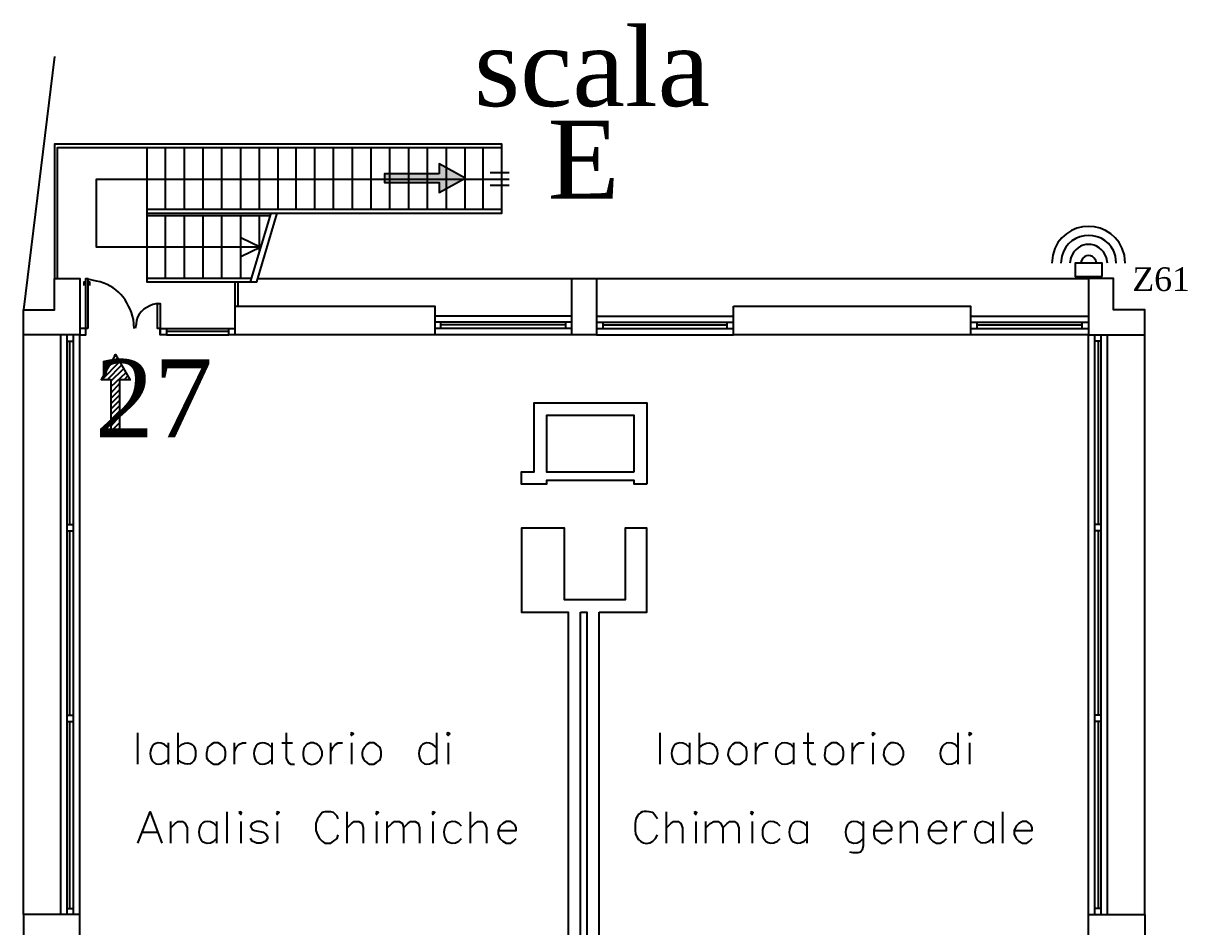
# Model space of a CAD drawing. Header units: millimetres. Extents: x 2592 to 5194, y 1172 to 2359.
# Drawn here: x 2598.038 to 2599.123, y 1184.569 to 1185.411 of the extents above; entities that cross this region are included whole.
import ezdxf

# ---------------------------------------------------------------- set-up
doc = ezdxf.new("R2010")
doc.units = ezdxf.units.MM
for name, color, linetype in [('PDF _Geometria', 7, 'Continuous'), ('PDF _Riempimenti solidi', 3, 'Continuous'), ('PDF _Testo', 7, 'Continuous')]:
    doc.layers.add(name, color=color, linetype=linetype)
doc.styles.add('PDF Times New Roman', font='times.ttf')

msp = doc.modelspace()

# ---------------------------------------------------------------- linework, layer by layer
at = {"layer": 'PDF _Geometria', "lineweight": 25}
for points in [[(2598.0669, 1185.3799), (2598.0378, 1185.144)], [(2598.1528, 1185.234), (2598.4836, 1185.234), (2598.4836, 1185.2982), (2598.0669, 1185.2982), (2598.0669, 1185.1732)], [(2598.4836, 1185.2949), (2598.0694, 1185.2949), (2598.0694, 1185.1732)], [(2598.1528, 1185.2949), (2598.1528, 1185.1699), (2598.2553, 1185.1699), (2598.2744, 1185.234)], [(2598.1703, 1185.2374), (2598.1703, 1185.2949)], [(2598.1878, 1185.2374), (2598.1878, 1185.2949)], [(2598.2053, 1185.2374), (2598.2053, 1185.2949)], [(2598.2228, 1185.2374), (2598.2228, 1185.2949)], [(2598.2403, 1185.2374), (2598.2403, 1185.2949)], [(2598.2578, 1185.2374), (2598.2578, 1185.2949)], [(2598.2753, 1185.2374), (2598.2753, 1185.2949)], [(2598.2919, 1185.2374), (2598.2919, 1185.2949)], [(2598.3094, 1185.2374), (2598.3094, 1185.2949)], [(2598.3269, 1185.2374), (2598.3269, 1185.2949)], [(2598.3444, 1185.2374), (2598.3444, 1185.2949)], [(2598.3619, 1185.2374), (2598.3619, 1185.2949)], [(2598.3794, 1185.2374), (2598.3794, 1185.2949)], [(2598.3969, 1185.2374), (2598.3969, 1185.2949)], [(2598.4144, 1185.2374), (2598.4144, 1185.2949)], [(2598.4319, 1185.2374), (2598.4319, 1185.2949)], [(2598.4494, 1185.2374), (2598.4494, 1185.2949)], [(2598.4661, 1185.2374), (2598.4661, 1185.2949)], [(2598.2586, 1185.2024), (2598.1061, 1185.2024), (2598.1061, 1185.2657), (2598.4903, 1185.2657)], [(2598.4903, 1185.2715), (2598.4728, 1185.2715)], [(2598.4903, 1185.2599), (2598.4728, 1185.2599)], [(2598.4836, 1185.2374), (2598.1528, 1185.2374)], [(2598.2678, 1185.2315), (2598.1528, 1185.2315)], [(2598.1703, 1185.1732), (2598.1703, 1185.2315)], [(2598.1878, 1185.1732), (2598.1878, 1185.2315)], [(2598.2053, 1185.1732), (2598.2053, 1185.2315)], [(2598.2228, 1185.1732), (2598.2228, 1185.2315)], [(2598.2403, 1185.1732), (2598.2403, 1185.2315)], [(2598.2494, 1185.1699), (2598.2686, 1185.234)], [(2598.2578, 1185.1982), (2598.2578, 1185.2315)], [(2598.2411, 1185.194), (2598.2586, 1185.2024), (2598.2411, 1185.2107)], [(2598.2503, 1185.1732), (2598.1528, 1185.1732)], [(2598.2353, 1185.1474), (2598.2353, 1185.1699)], [(2598.2378, 1185.1474), (2598.2378, 1185.1699)], [(2598.2561, 1185.1732), (2598.5486, 1185.1732), (2598.5719, 1185.1732), (2598.5719, 1185.1207), (2598.5486, 1185.1207), (2598.4211, 1185.1207)], [(2598.5486, 1185.1732), (2598.5486, 1185.1207)], [(2598.5719, 1185.1732), (2599.0303, 1185.1732)], [(2598.5486, 1185.1382), (2598.4211, 1185.1382)], [(2598.5719, 1185.1382), (2598.6994, 1185.1382)], [(2598.9203, 1185.1382), (2599.0303, 1185.1382)], [(2598.0378, 1184.5807), (2598.0378, 1185.1207)], [(2598.0728, 1184.5807), (2598.0728, 1185.1207)], [(2598.0903, 1184.5807), (2598.0903, 1185.1207)], [(2598.5719, 1185.1207), (2598.6994, 1185.1207)], [(2599.0303, 1184.5807), (2599.0303, 1185.1207), (2598.9203, 1185.1207)], [(2599.0478, 1184.5807), (2599.0478, 1185.1207)], [(2599.0828, 1184.5807), (2599.0828, 1185.1207)], [(2598.1444, 1184.7207), (2598.1444, 1184.7499)], [(2598.1819, 1184.7207), (2598.1819, 1184.7499)], [(2598.2828, 1184.7499), (2598.2828, 1184.7265), (2598.2844, 1184.7224), (2598.2869, 1184.7207), (2598.2903, 1184.7207)], [(2598.4228, 1184.7499), (2598.4228, 1184.7207)], [(2598.6311, 1184.7207), (2598.6311, 1184.7499)], [(2598.6678, 1184.7207), (2598.6678, 1184.7499)], [(2598.7686, 1184.7499), (2598.7686, 1184.7265), (2598.7703, 1184.7224), (2598.7728, 1184.7207), (2598.7761, 1184.7207)], [(2598.9086, 1184.7499), (2598.9086, 1184.7207)], [(2598.1728, 1184.7365), (2598.1694, 1184.739)], [(2598.1728, 1184.7407), (2598.1728, 1184.7207)], [(2598.1819, 1184.7365), (2598.1853, 1184.739)], [(2598.2153, 1184.7207), (2598.2194, 1184.7207), (2598.2219, 1184.7224), (2598.2253, 1184.7249), (2598.2261, 1184.729), (2598.2261, 1184.7324), (2598.2253, 1184.7365), (2598.2219, 1184.739), (2598.2194, 1184.7407), (2598.2153, 1184.7407), (2598.2128, 1184.739), (2598.2094, 1184.7365)], [(2598.2344, 1184.7207), (2598.2344, 1184.7407)], [(2598.2344, 1184.7324), (2598.2361, 1184.7365), (2598.2386, 1184.739), (2598.2419, 1184.7407), (2598.2453, 1184.7407)], [(2598.2694, 1184.7365), (2598.2661, 1184.739)], [(2598.2694, 1184.7407), (2598.2694, 1184.7207)], [(2598.2786, 1184.7407), (2598.2886, 1184.7407)], [(2598.3244, 1184.7207), (2598.3244, 1184.7407)], [(2598.3244, 1184.7324), (2598.3261, 1184.7365), (2598.3286, 1184.739), (2598.3311, 1184.7407), (2598.3353, 1184.7407)], [(2598.3436, 1184.7407), (2598.3436, 1184.7207)], [(2598.3603, 1184.7207), (2598.3644, 1184.7207), (2598.3669, 1184.7224), (2598.3703, 1184.7249), (2598.3711, 1184.729), (2598.3711, 1184.7324), (2598.3703, 1184.7365), (2598.3669, 1184.739), (2598.3644, 1184.7407), (2598.3603, 1184.7407), (2598.3578, 1184.739), (2598.3553, 1184.7365)], [(2598.4228, 1184.7365), (2598.4194, 1184.739)], [(2598.4336, 1184.7407), (2598.4336, 1184.7207)], [(2598.6586, 1184.7365), (2598.6553, 1184.739)], [(2598.6586, 1184.7407), (2598.6586, 1184.7207)], [(2598.6678, 1184.7365), (2598.6711, 1184.739)], [(2598.7011, 1184.7207), (2598.7053, 1184.7207), (2598.7078, 1184.7224), (2598.7111, 1184.7249), (2598.7119, 1184.729), (2598.7119, 1184.7324), (2598.7111, 1184.7365), (2598.7078, 1184.739), (2598.7053, 1184.7407), (2598.7011, 1184.7407), (2598.6986, 1184.739), (2598.6961, 1184.7365)], [(2598.7203, 1184.7207), (2598.7203, 1184.7407)], [(2598.7203, 1184.7324), (2598.7219, 1184.7365), (2598.7244, 1184.739), (2598.7278, 1184.7407), (2598.7319, 1184.7407)], [(2598.7553, 1184.7365), (2598.7528, 1184.739)], [(2598.7553, 1184.7407), (2598.7553, 1184.7207)], [(2598.7644, 1184.7407), (2598.7744, 1184.7407)], [(2598.7911, 1184.7207), (2598.7953, 1184.7207), (2598.7978, 1184.7224), (2598.8011, 1184.7249), (2598.8019, 1184.729), (2598.8019, 1184.7324), (2598.8011, 1184.7365), (2598.7978, 1184.739), (2598.7953, 1184.7407), (2598.7911, 1184.7407), (2598.7886, 1184.739), (2598.7853, 1184.7365)], [(2598.8103, 1184.7207), (2598.8103, 1184.7407)], [(2598.8103, 1184.7324), (2598.8119, 1184.7365), (2598.8144, 1184.739), (2598.8169, 1184.7407), (2598.8211, 1184.7407)], [(2598.8294, 1184.7407), (2598.8294, 1184.7207)], [(2598.9086, 1184.7365), (2598.9061, 1184.739)], [(2598.9194, 1184.7407), (2598.9194, 1184.7207)], [(2598.1694, 1184.7224), (2598.1728, 1184.7249)], [(2598.1853, 1184.7224), (2598.1819, 1184.7249)], [(2598.2661, 1184.7224), (2598.2694, 1184.7249)], [(2598.4194, 1184.7224), (2598.4228, 1184.7249)], [(2598.6553, 1184.7224), (2598.6586, 1184.7249)], [(2598.6711, 1184.7224), (2598.6678, 1184.7249)], [(2598.7528, 1184.7224), (2598.7553, 1184.7249)], [(2598.9061, 1184.7224), (2598.9086, 1184.7249)], [(2598.1444, 1184.6474), (2598.1561, 1184.6765), (2598.1669, 1184.6474)], [(2598.1753, 1184.6474), (2598.1753, 1184.6674)], [(2598.1753, 1184.6615), (2598.1794, 1184.6657), (2598.1819, 1184.6674), (2598.1861, 1184.6674), (2598.1886, 1184.6657), (2598.1903, 1184.6615), (2598.1903, 1184.6474)], [(2598.2178, 1184.6674), (2598.2178, 1184.6474)], [(2598.2278, 1184.6474), (2598.2278, 1184.6765)], [(2598.2403, 1184.6674), (2598.2403, 1184.6474)], [(2598.2653, 1184.6632), (2598.2636, 1184.6657), (2598.2594, 1184.6674), (2598.2553, 1184.6674), (2598.2511, 1184.6657), (2598.2494, 1184.6632), (2598.2511, 1184.6599), (2598.2536, 1184.659), (2598.2611, 1184.6574), (2598.2636, 1184.6557), (2598.2653, 1184.6532), (2598.2653, 1184.6515), (2598.2636, 1184.649), (2598.2594, 1184.6474), (2598.2553, 1184.6474), (2598.2511, 1184.649), (2598.2494, 1184.6515)], [(2598.2744, 1184.6674), (2598.2744, 1184.6474)], [(2598.3311, 1184.6699), (2598.3303, 1184.6724), (2598.3269, 1184.6757), (2598.3244, 1184.6765), (2598.3186, 1184.6765), (2598.3161, 1184.6757), (2598.3136, 1184.6724), (2598.3119, 1184.6699), (2598.3103, 1184.6657), (2598.3103, 1184.659), (2598.3119, 1184.6549), (2598.3136, 1184.6515), (2598.3161, 1184.649), (2598.3186, 1184.6474), (2598.3244, 1184.6474), (2598.3269, 1184.649), (2598.3303, 1184.6515), (2598.3311, 1184.6549)], [(2598.3394, 1184.6474), (2598.3394, 1184.6765)], [(2598.3394, 1184.6615), (2598.3436, 1184.6657), (2598.3461, 1184.6674), (2598.3503, 1184.6674), (2598.3536, 1184.6657), (2598.3544, 1184.6615), (2598.3544, 1184.6474)], [(2598.3669, 1184.6674), (2598.3669, 1184.6474)], [(2598.3769, 1184.6474), (2598.3769, 1184.6674)], [(2598.3769, 1184.6615), (2598.3811, 1184.6657), (2598.3836, 1184.6674), (2598.3878, 1184.6674), (2598.3911, 1184.6657), (2598.3919, 1184.6615), (2598.3919, 1184.6474)], [(2598.3919, 1184.6615), (2598.3961, 1184.6657), (2598.3986, 1184.6674), (2598.4028, 1184.6674), (2598.4061, 1184.6657), (2598.4069, 1184.6615), (2598.4069, 1184.6474)], [(2598.4194, 1184.6674), (2598.4194, 1184.6474)], [(2598.4544, 1184.6474), (2598.4544, 1184.6765)], [(2598.4544, 1184.6615), (2598.4586, 1184.6657), (2598.4611, 1184.6674), (2598.4653, 1184.6674), (2598.4678, 1184.6657), (2598.4694, 1184.6615), (2598.4694, 1184.6474)], [(2598.4803, 1184.659), (2598.4969, 1184.659), (2598.4969, 1184.6615), (2598.4961, 1184.664), (2598.4944, 1184.6657), (2598.4919, 1184.6674), (2598.4878, 1184.6674), (2598.4844, 1184.6657), (2598.4819, 1184.6632), (2598.4803, 1184.659), (2598.4803, 1184.6557), (2598.4819, 1184.6515), (2598.4844, 1184.649), (2598.4878, 1184.6474), (2598.4919, 1184.6474), (2598.4944, 1184.649), (2598.4969, 1184.6515)], [(2598.6086, 1184.6699), (2598.6078, 1184.6657), (2598.6078, 1184.659)], [(2598.6286, 1184.6699), (2598.6269, 1184.6724), (2598.6244, 1184.6757)], [(2598.6369, 1184.6474), (2598.6369, 1184.6765)], [(2598.6369, 1184.6615), (2598.6411, 1184.6657), (2598.6436, 1184.6674), (2598.6478, 1184.6674), (2598.6503, 1184.6657), (2598.6519, 1184.6615), (2598.6519, 1184.6474)], [(2598.6644, 1184.6674), (2598.6644, 1184.6474)], [(2598.6736, 1184.6474), (2598.6736, 1184.6674)], [(2598.6736, 1184.6615), (2598.6778, 1184.6657), (2598.6811, 1184.6674), (2598.6853, 1184.6674), (2598.6878, 1184.6657), (2598.6894, 1184.6615), (2598.6894, 1184.6474)], [(2598.6894, 1184.6615), (2598.6936, 1184.6657), (2598.6961, 1184.6674), (2598.7003, 1184.6674), (2598.7028, 1184.6657), (2598.7044, 1184.6615), (2598.7044, 1184.6474)], [(2598.7169, 1184.6674), (2598.7169, 1184.6474)], [(2598.7678, 1184.6674), (2598.7678, 1184.6474)], [(2598.8203, 1184.6674), (2598.8203, 1184.6449), (2598.8194, 1184.6407), (2598.8178, 1184.639), (2598.8153, 1184.6382), (2598.8111, 1184.6382), (2598.8078, 1184.639)], [(2598.8303, 1184.659), (2598.8469, 1184.659), (2598.8469, 1184.6615), (2598.8453, 1184.664), (2598.8436, 1184.6657), (2598.8411, 1184.6674), (2598.8369, 1184.6674), (2598.8344, 1184.6657), (2598.8311, 1184.6632), (2598.8303, 1184.659), (2598.8303, 1184.6557), (2598.8311, 1184.6515), (2598.8344, 1184.649), (2598.8369, 1184.6474), (2598.8411, 1184.6474), (2598.8436, 1184.649), (2598.8469, 1184.6515)], [(2598.8553, 1184.6474), (2598.8553, 1184.6674)], [(2598.8553, 1184.6615), (2598.8594, 1184.6657), (2598.8619, 1184.6674), (2598.8661, 1184.6674), (2598.8686, 1184.6657), (2598.8703, 1184.6615), (2598.8703, 1184.6474)], [(2598.8811, 1184.659), (2598.8978, 1184.659), (2598.8978, 1184.6615), (2598.8961, 1184.664), (2598.8953, 1184.6657), (2598.8919, 1184.6674), (2598.8886, 1184.6674), (2598.8853, 1184.6657), (2598.8828, 1184.6632), (2598.8811, 1184.659), (2598.8811, 1184.6557), (2598.8828, 1184.6515), (2598.8853, 1184.649), (2598.8886, 1184.6474), (2598.8919, 1184.6474), (2598.8953, 1184.649), (2598.8978, 1184.6515)], [(2598.9061, 1184.6474), (2598.9061, 1184.6674)], [(2598.9061, 1184.659), (2598.9078, 1184.6632), (2598.9103, 1184.6657), (2598.9128, 1184.6674), (2598.9169, 1184.6674)], [(2598.9411, 1184.6674), (2598.9411, 1184.6474)], [(2598.9503, 1184.6474), (2598.9503, 1184.6765)], [(2598.9611, 1184.659), (2598.9778, 1184.659), (2598.9778, 1184.6615), (2598.9769, 1184.664), (2598.9753, 1184.6657), (2598.9728, 1184.6674), (2598.9686, 1184.6674), (2598.9653, 1184.6657), (2598.9628, 1184.6632), (2598.9611, 1184.659), (2598.9611, 1184.6557), (2598.9628, 1184.6515), (2598.9653, 1184.649), (2598.9686, 1184.6474), (2598.9728, 1184.6474), (2598.9753, 1184.649), (2598.9778, 1184.6515)], [(2598.1486, 1184.6574), (2598.1628, 1184.6574)], [(2598.2178, 1184.6632), (2598.2153, 1184.6657)], [(2598.4461, 1184.6632), (2598.4436, 1184.6657)], [(2598.7428, 1184.6632), (2598.7403, 1184.6657)], [(2598.7678, 1184.6632), (2598.7653, 1184.6657)], [(2598.8203, 1184.6632), (2598.8178, 1184.6657)], [(2598.9411, 1184.6632), (2598.9378, 1184.6657)], [(2598.2153, 1184.649), (2598.2178, 1184.6515)], [(2598.4436, 1184.649), (2598.4461, 1184.6515)], [(2598.6244, 1184.649), (2598.6269, 1184.6515), (2598.6286, 1184.6549)], [(2598.7403, 1184.649), (2598.7428, 1184.6515)], [(2598.7653, 1184.649), (2598.7678, 1184.6515)], [(2598.8178, 1184.649), (2598.8203, 1184.6515)], [(2598.9378, 1184.649), (2598.9411, 1184.6515)]]:
    msp.add_lwpolyline(points, dxfattribs=at)
at = {"layer": 'PDF _Geometria', "color": 3, "lineweight": 25}
msp.add_lwpolyline([(2598.4253, 1185.2707), (2598.3744, 1185.2707), (2598.3744, 1185.2624), (2598.4253, 1185.2624), (2598.4253, 1185.2532), (2598.4494, 1185.2665), (2598.4253, 1185.2799)], close=True, dxfattribs=at)
at = {"layer": 'PDF _Geometria', "color": 3, "lineweight": 0}
msp.add_lwpolyline([(2598.3744, 1185.2624), (2598.4253, 1185.2624), (2598.4253, 1185.2532), (2598.4494, 1185.2665), (2598.4253, 1185.2799), (2598.4253, 1185.2707), (2598.3744, 1185.2707)], close=True, dxfattribs=at)
at = {"layer": 'PDF _Geometria', "color": 6, "lineweight": 25}
for points in [[(2598.9969, 1185.1949), (2598.9961, 1185.1874)], [(2599.0053, 1185.194), (2599.0044, 1185.1874)], [(2599.0136, 1185.1924), (2599.0128, 1185.1874)], [(2599.0236, 1185.1899), (2599.0228, 1185.1874)], [(2599.0378, 1185.1874), (2599.0369, 1185.1899)], [(2599.0478, 1185.1874), (2599.0469, 1185.1924)], [(2599.0561, 1185.1874), (2599.0553, 1185.194)], [(2599.0644, 1185.1874), (2599.0636, 1185.1949)]]:
    msp.add_lwpolyline(points, dxfattribs=at)
msp.add_lwpolyline([(2599.0428, 1185.1749), (2599.0428, 1185.1874), (2599.0178, 1185.1874), (2599.0178, 1185.1749)], close=True, dxfattribs=at)
at = {"layer": 'PDF _Geometria', "lineweight": 25}
for points in [[(2598.0903, 1185.1207), (2598.0378, 1185.1207), (2598.0378, 1185.144), (2598.0669, 1185.144), (2598.0669, 1185.1732), (2598.0903, 1185.1732)], [(2599.0303, 1185.1207), (2599.0828, 1185.1207), (2599.0828, 1185.144), (2599.0536, 1185.144), (2599.0536, 1185.1732), (2599.0303, 1185.1732)], [(2598.4211, 1185.1207), (2598.2353, 1185.1207), (2598.2353, 1185.1474), (2598.4211, 1185.1474)], [(2598.6994, 1185.1474), (2598.9203, 1185.1474), (2598.9203, 1185.1207), (2598.6994, 1185.1207)], [(2598.6186, 1184.9815), (2598.6069, 1184.9815), (2598.6069, 1184.9849), (2598.5253, 1184.9849), (2598.5253, 1184.9815), (2598.5019, 1184.9815), (2598.5019, 1184.9932), (2598.5136, 1184.9932), (2598.5136, 1185.0574), (2598.6186, 1185.0574)], [(2598.6069, 1184.9932), (2598.6069, 1185.0457), (2598.5253, 1185.0457), (2598.5253, 1184.9932)], [(2598.5744, 1184.8624), (2598.6186, 1184.8624), (2598.6186, 1184.9407), (2598.5986, 1184.9407), (2598.5986, 1184.874), (2598.5419, 1184.874), (2598.5419, 1184.9407), (2598.5019, 1184.9407), (2598.5019, 1184.8624), (2598.5453, 1184.8624), (2598.5453, 1184.1924), (2598.5636, 1184.1924), (2598.5636, 1184.1165), (2598.5453, 1184.1165), (2598.5453, 1184.1049), (2598.5744, 1184.1049), (2598.5744, 1184.1165), (2598.5694, 1184.1165), (2598.5694, 1184.1924), (2598.5744, 1184.1924)], [(2598.5569, 1184.8624), (2598.5628, 1184.8624), (2598.5628, 1184.1982), (2598.5569, 1184.1982)], [(2598.3428, 1184.749), (2598.3436, 1184.7474), (2598.3453, 1184.749), (2598.3436, 1184.7499)], [(2598.4319, 1184.749), (2598.4336, 1184.7474), (2598.4353, 1184.749), (2598.4336, 1184.7499)], [(2598.8286, 1184.749), (2598.8294, 1184.7474), (2598.8311, 1184.749), (2598.8294, 1184.7499)], [(2598.9186, 1184.749), (2598.9194, 1184.7474), (2598.9211, 1184.749), (2598.9194, 1184.7499)], [(2598.2386, 1184.6757), (2598.2403, 1184.674), (2598.2411, 1184.6757), (2598.2403, 1184.6765)], [(2598.2736, 1184.6757), (2598.2744, 1184.674), (2598.2761, 1184.6757), (2598.2744, 1184.6765)], [(2598.3661, 1184.6757), (2598.3669, 1184.674), (2598.3686, 1184.6757), (2598.3669, 1184.6765)], [(2598.4186, 1184.6757), (2598.4194, 1184.674), (2598.4211, 1184.6757), (2598.4194, 1184.6765)], [(2598.6628, 1184.6757), (2598.6644, 1184.674), (2598.6653, 1184.6757), (2598.6644, 1184.6765)], [(2598.7153, 1184.6757), (2598.7169, 1184.674), (2598.7178, 1184.6757), (2598.7169, 1184.6765)], [(2598.0378, 1184.5582), (2598.0903, 1184.5582), (2598.0903, 1184.5807), (2598.0378, 1184.5807)], [(2599.0828, 1184.5582), (2599.0303, 1184.5582), (2599.0303, 1184.5807), (2599.0828, 1184.5807)]]:
    msp.add_lwpolyline(points, close=True, dxfattribs=at)
at = {"layer": 'PDF _Geometria', "color": 4, "lineweight": 25}
for points in [[(2598.0944, 1185.1665), (2598.0944, 1185.1699), (2598.0961, 1185.1699)], [(2598.1061, 1185.1707), (2598.0978, 1185.1724)], [(2598.0978, 1185.1699), (2598.0994, 1185.1699), (2598.0994, 1185.1665)], [(2598.1628, 1185.1499), (2598.1586, 1185.149)], [(2598.1411, 1185.1265), (2598.1403, 1185.1349)], [(2598.0903, 1185.1207), (2598.0961, 1185.1207), (2598.0961, 1185.1265), (2598.0903, 1185.1265)], [(2598.1428, 1185.1307), (2598.1419, 1185.1265)], [(2598.1653, 1185.1265), (2598.1653, 1185.1207)], [(2598.1711, 1185.1265), (2598.2294, 1185.1265)], [(2598.1711, 1185.124), (2598.2294, 1185.124)], [(2598.2353, 1185.1207), (2598.2294, 1185.1207), (2598.2294, 1185.1265), (2598.2353, 1185.1265)], [(2598.5486, 1185.1324), (2598.4211, 1185.1324)], [(2598.5486, 1185.1265), (2598.4211, 1185.1265)], [(2598.4269, 1185.1265), (2598.4269, 1185.1324)], [(2598.5428, 1185.1299), (2598.4269, 1185.1299)], [(2598.5428, 1185.1324), (2598.5428, 1185.1265)], [(2598.5719, 1185.1324), (2598.6994, 1185.1324)], [(2598.5719, 1185.1265), (2598.6994, 1185.1265)], [(2598.5778, 1185.1324), (2598.5778, 1185.1265)], [(2598.5778, 1185.1299), (2598.6936, 1185.1299)], [(2598.6936, 1185.1265), (2598.6936, 1185.1324)], [(2598.9203, 1185.1324), (2599.0303, 1185.1324)], [(2598.9203, 1185.1265), (2599.0303, 1185.1265)], [(2598.9261, 1185.1324), (2598.9261, 1185.1265)], [(2598.9261, 1185.1299), (2599.0244, 1185.1299)], [(2599.0244, 1185.1265), (2599.0244, 1185.1324)], [(2598.0786, 1184.5807), (2598.0786, 1185.1207)], [(2598.0786, 1185.1149), (2598.0844, 1185.1149)], [(2598.0811, 1184.944), (2598.0811, 1185.1149)], [(2598.0844, 1184.5807), (2598.0844, 1185.1207)], [(2598.1711, 1185.1207), (2598.2294, 1185.1207)], [(2599.0361, 1184.5807), (2599.0361, 1185.1207)], [(2599.0419, 1185.1149), (2599.0361, 1185.1149)], [(2599.0394, 1184.944), (2599.0394, 1185.1149)], [(2599.0419, 1184.5807), (2599.0419, 1185.1207)], [(2598.0786, 1184.944), (2598.0844, 1184.944)], [(2598.0786, 1184.9382), (2598.0844, 1184.9382)], [(2598.0811, 1184.7665), (2598.0811, 1184.9382)], [(2599.0419, 1184.944), (2599.0361, 1184.944)], [(2599.0419, 1184.9382), (2599.0361, 1184.9382)], [(2599.0394, 1184.7665), (2599.0394, 1184.9382)], [(2598.0786, 1184.7665), (2598.0844, 1184.7665)], [(2599.0419, 1184.7665), (2599.0361, 1184.7665)], [(2598.0786, 1184.7607), (2598.0844, 1184.7607)], [(2598.0811, 1184.5865), (2598.0811, 1184.7607)], [(2599.0419, 1184.7607), (2599.0361, 1184.7607)], [(2599.0394, 1184.5865), (2599.0394, 1184.7607)], [(2598.0786, 1184.5865), (2598.0844, 1184.5865)], [(2599.0419, 1184.5865), (2599.0361, 1184.5865)]]:
    msp.add_lwpolyline(points, dxfattribs=at)
for points in [[(2598.0978, 1185.1265), (2598.0961, 1185.1265), (2598.0961, 1185.1732), (2598.0978, 1185.1732)], [(2598.1653, 1185.1265), (2598.1628, 1185.1265), (2598.1628, 1185.1499), (2598.1653, 1185.1499)], [(2598.1711, 1185.1265), (2598.1711, 1185.1207), (2598.1653, 1185.1207), (2598.1653, 1185.1265)]]:
    msp.add_lwpolyline(points, close=True, dxfattribs=at)
at = {"layer": 'PDF _Geometria', "color": 3, "lineweight": 25}
for points in [[(2598.1236, 1185.1024), (2598.1103, 1185.079), (2598.1194, 1185.079), (2598.1194, 1185.0282), (2598.1278, 1185.0282), (2598.1278, 1185.079), (2598.1369, 1185.079)], [(2598.1228, 1185.1007), (2598.1236, 1185.1024), (2598.1369, 1185.079), (2598.1378, 1185.079)], [(2598.1111, 1185.079), (2598.1278, 1185.0957)], [(2598.1153, 1185.089), (2598.1253, 1185.099)], [(2598.1161, 1185.079), (2598.1294, 1185.0924)], [(2598.1194, 1185.0774), (2598.1311, 1185.089)], [(2598.1194, 1185.0724), (2598.1336, 1185.0857)], [(2598.1319, 1185.079), (2598.1353, 1185.0824)], [(2598.1194, 1185.0665), (2598.1278, 1185.0757)], [(2598.1194, 1185.0615), (2598.1278, 1185.0699)], [(2598.1194, 1185.0565), (2598.1278, 1185.0649)], [(2598.1194, 1185.0515), (2598.1278, 1185.0599)], [(2598.1194, 1185.0465), (2598.1278, 1185.0549)], [(2598.1194, 1185.0415), (2598.1278, 1185.0499)], [(2598.1194, 1185.0357), (2598.1278, 1185.0449)], [(2598.1194, 1185.0307), (2598.1278, 1185.039)], [(2598.1219, 1185.0282), (2598.1278, 1185.034)], [(2598.1269, 1185.0282), (2598.1278, 1185.029)]]:
    msp.add_lwpolyline(points, dxfattribs=at)
at = {"layer": 'PDF _Geometria', "lineweight": 25}
for points in [[(2598.3053, 1184.7207, 1.097259), (2598.3053, 1184.7407), (2598.3019, 1184.739), (2598.2994, 1184.7365)], [(2598.8461, 1184.7207, 1.18046), (2598.8461, 1184.7407), (2598.8436, 1184.739), (2598.8411, 1184.7365)]]:
    msp.add_lwpolyline(points, format="xyb", dxfattribs=at)
at = {"layer": 'PDF _Geometria', "color": 6, "lineweight": 25}
for points in [[(2599.0636, 1185.1949), (2599.0556, 1185.2304), (2599.0049, 1185.2304), (2598.9969, 1185.1949)], [(2599.0553, 1185.194), (2599.0485, 1185.2202), (2599.0115, 1185.2188), (2599.0053, 1185.194)], [(2599.0469, 1185.1924), (2599.0411, 1185.209), (2599.0194, 1185.209), (2599.0136, 1185.1924)], [(2599.0369, 1185.1899), (2599.0335, 1185.1963), (2599.027, 1185.1963), (2599.0236, 1185.1899)]]:
    msp.add_open_spline(points, degree=3, dxfattribs=at)
at = {"layer": 'PDF _Geometria', "color": 4, "lineweight": 25}
for points in [[(2598.1403, 1185.1349), (2598.1363, 1185.1527), (2598.1245, 1185.1672), (2598.1061, 1185.1707)], [(2598.1586, 1185.149), (2598.1505, 1185.1463), (2598.1432, 1185.1398), (2598.1428, 1185.1307)]]:
    msp.add_open_spline(points, degree=3, dxfattribs=at)
at = {"layer": 'PDF _Geometria', "lineweight": 25}
for points in [[(2598.1694, 1184.739), (2598.1515, 1184.7484), (2598.1515, 1184.713), (2598.1694, 1184.7224)], [(2598.1853, 1184.739), (2598.2027, 1184.7486), (2598.2027, 1184.7128), (2598.1853, 1184.7224)], [(2598.2661, 1184.739), (2598.2481, 1184.7484), (2598.2481, 1184.713), (2598.2661, 1184.7224)], [(2598.4194, 1184.739), (2598.402, 1184.7486), (2598.402, 1184.7128), (2598.4194, 1184.7224)], [(2598.6553, 1184.739), (2598.6373, 1184.7484), (2598.6373, 1184.713), (2598.6553, 1184.7224)], [(2598.6711, 1184.739), (2598.689, 1184.7484), (2598.689, 1184.713), (2598.6711, 1184.7224)], [(2598.7528, 1184.739), (2598.7341, 1184.7487), (2598.7341, 1184.7128), (2598.7528, 1184.7224)], [(2598.9061, 1184.739), (2598.8874, 1184.7487), (2598.8874, 1184.7128), (2598.9061, 1184.7224)], [(2598.2094, 1184.7365), (2598.2081, 1184.7278), (2598.2066, 1184.7253), (2598.2153, 1184.7207)], [(2598.2994, 1184.7365), (2598.2979, 1184.7298), (2598.2971, 1184.7233), (2598.3053, 1184.7207)], [(2598.3553, 1184.7365), (2598.3514, 1184.7302), (2598.3539, 1184.7241), (2598.3603, 1184.7207)], [(2598.6961, 1184.7365), (2598.6923, 1184.7302), (2598.6947, 1184.7241), (2598.7011, 1184.7207)], [(2598.7853, 1184.7365), (2598.7839, 1184.7278), (2598.7825, 1184.7253), (2598.7911, 1184.7207)], [(2598.8411, 1184.7365), (2598.8373, 1184.7302), (2598.8397, 1184.7241), (2598.8461, 1184.7207)], [(2598.6244, 1184.6757), (2598.6144, 1184.6779), (2598.6127, 1184.6771), (2598.6086, 1184.6699)], [(2598.2153, 1184.6657), (2598.1967, 1184.6756), (2598.1967, 1184.6392), (2598.2153, 1184.649)], [(2598.4436, 1184.6657), (2598.4249, 1184.6753), (2598.4249, 1184.6394), (2598.4436, 1184.649)], [(2598.7403, 1184.6657), (2598.7217, 1184.6756), (2598.7217, 1184.6392), (2598.7403, 1184.649)], [(2598.7653, 1184.6657), (2598.7467, 1184.6756), (2598.7467, 1184.6392), (2598.7653, 1184.649)], [(2598.8178, 1184.6657), (2598.7992, 1184.6756), (2598.7992, 1184.6392), (2598.8178, 1184.649)], [(2598.9378, 1184.6657), (2598.9198, 1184.6751), (2598.9198, 1184.6397), (2598.9378, 1184.649)], [(2598.6078, 1184.659), (2598.608, 1184.6504), (2598.6165, 1184.6434), (2598.6244, 1184.649)]]:
    msp.add_open_spline(points, degree=3, dxfattribs=at)
at = {"layer": 'PDF _Riempimenti solidi', "lineweight": 0, "transparency": 33554559}
for points in [[(2598.4253, 1185.2799), (2598.4419, 1185.2707), (2598.4253, 1185.2707)], [(2598.3744, 1185.2707), (2598.4494, 1185.2665), (2598.3744, 1185.2665)], [(2598.3744, 1185.2707), (2598.4419, 1185.2707), (2598.4494, 1185.2665)], [(2598.3744, 1185.2665), (2598.4419, 1185.2624), (2598.3744, 1185.2624)], [(2598.3744, 1185.2665), (2598.4494, 1185.2665), (2598.4419, 1185.2624)], [(2598.4253, 1185.2624), (2598.4419, 1185.2624), (2598.4253, 1185.2532)]]:
    msp.add_solid(points, dxfattribs=at)

# ---------------------------------------------------------------- texts
at = {"layer": 'PDF _Testo', "char_height": 0.0728, "attachment_point": 7, "style": 'PDF Times New Roman'}
for s, insert in [('scala', (2598.4578, 1185.3326)), ('E', (2598.5261, 1185.2474)), ('27', (2598.1044, 1185.0251))]:
    msp.add_mtext(s, dxfattribs=dict(at, insert=insert))
at = {"layer": 'PDF _Testo', "color": 6, "insert": (2599.0711, 1185.1612), "char_height": 0.02201, "attachment_point": 7, "style": 'PDF Times New Roman'}
msp.add_mtext('Z61', dxfattribs=at)

doc.saveas('drawing.dxf')
